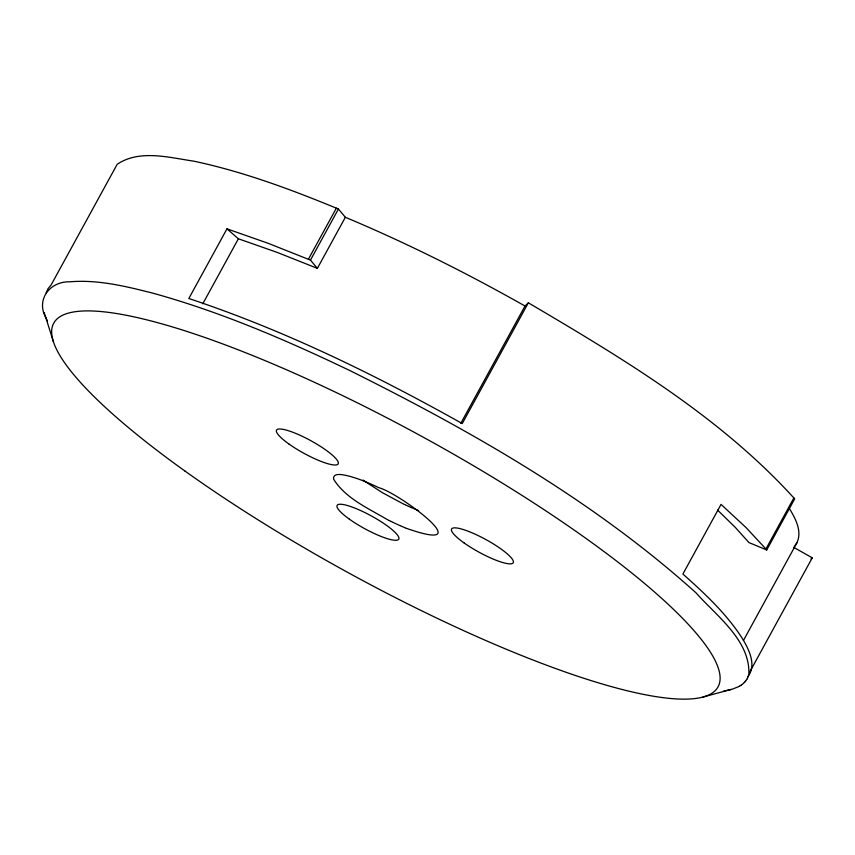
<?xml version="1.0" encoding="UTF-8"?>
<svg xmlns="http://www.w3.org/2000/svg" width="855" height="855" viewBox="0 0 855 855"><rect width="100%" height="100%" fill="white"/><g stroke="black" fill="none" stroke-linecap="round" stroke-linejoin="round"><path stroke-width="1.28" d="M748.841 674.36C750.401 640.245 716.116 615.664 695.97 592.793C593.712 500.795 472.901 431.893 350.336 370.792C286.617 340.269 221.36 312.118 153.141 293.244C126.048 286.361 98.101 279.435 69.928 281.808C49.515 281.167 35.183 300.308 46.491 318.797M748.777 674.627L748.232 676.38M46.106 292.891L48.03 288.669L51.065 285.057L117.178 164.299C139.547 149.198 168.991 157.566 193.657 161.135C243.504 171.695 291.437 189.628 338.43 209.015L345.345 217.277C406.991 243.109 466.83 273.14 525.013 306.015L528.358 302.809C623.156 358.715 720.134 416.577 794.69 498.871L766.721 549.968L748.916 542.551L735.321 527.417L717.602 510.114M748.146 676.626L747.409 678.272M743.433 640.481L796.839 542.936C802.599 530.976 795.043 517.809 788.855 507.624M345.345 217.277L317.376 268.363L310.461 260.112L268.149 243.301L226.97 228.841L188.827 298.513C284.149 330.169 374.779 374.533 462.245 423.567L528.358 302.809M202.785 303.803L238.385 238.78L226.97 228.841M308.388 259.247L336.357 208.15M310.461 260.112L338.43 209.015M460.813 423.289L525.013 306.015M766.721 549.968L765.92 549.006L793.889 497.909M749.953 671.624L812.25 557.823L793.451 547.211M796.839 542.936L794.872 545.747M746.917 679.169L747.291 678.507M746.778 679.394L745.752 680.879M747.623 677.064C757.199 664.998 748.638 648.774 741.798 637.606C725.959 613.249 704.467 593.242 682.899 574.047L721.043 504.386L746.169 527.695L765.92 549.006M745.09 681.692L745.592 681.093M744.374 682.472L744.919 681.895M743.604 683.22L744.181 682.664M812.25 557.823L810.989 558.892M743.401 683.402L741.894 684.62M740.954 685.272L741.659 684.791M740.708 685.432L739.96 685.892M738.923 686.48L739.703 686.052M738.645 686.64L732.543 689.077L702.874 697.071M731.164 689.461L727.103 690.37M726.697 690.445L723.886 690.883M238.385 238.78L277.255 252.428L317.376 268.363M418.651 510.606L416.246 509.633M406.072 528.208C483.406 555.461 398.996 492.801 378.733 487.66C368.377 482.754 357.753 478.137 346.553 475.519C342.62 474.717 332.766 472.377 333.568 479.11C345.463 498.326 367.971 508.137 386.802 519.284M415.637 509.388L410.956 507.389M405.462 527.963L400.792 525.964M410.325 507.111L408.412 506.246M400.151 525.686L398.238 524.831M407.771 505.957L406.157 505.209M397.596 524.532L395.983 523.784M405.505 504.899L404.201 504.29M395.331 523.484L394.037 522.865M403.549 503.98L402.566 503.499M393.375 522.555L392.402 522.084M401.914 503.178L382.292 492.619L364.337 481.002M391.74 521.764L390.756 521.272M390.104 520.952L389.111 520.46M388.459 520.129L387.465 519.626M363.813 480.628L363.044 480.061M47.517 321.053L46.822 319.546M44.246 312.706L53.512 341.989M349.321 519.124A35.162 7.193 28.7 0 0 398.751 539.195A35.162 7.193 28.7 0 0 355.744 508.447A35.162 7.193 28.7 0 0 349.321 519.124M463.987 542.861A35.162 7.193 28.7 0 0 513.246 562.729A35.162 7.193 28.7 0 0 469.972 531.949A35.162 7.193 28.7 0 0 463.987 542.861M288.83 443.927A35.162 7.193 28.7 0 0 338.174 463.902A35.162 7.193 28.7 0 0 295.039 433.132A35.162 7.193 28.7 0 0 288.83 443.927M184.926 471.009A378.658 77.431 28.7 0 0 717.644 687.548A378.658 77.431 28.7 0 0 255.111 356.535A378.658 77.431 28.7 0 0 184.926 471.009"/></g></svg>
